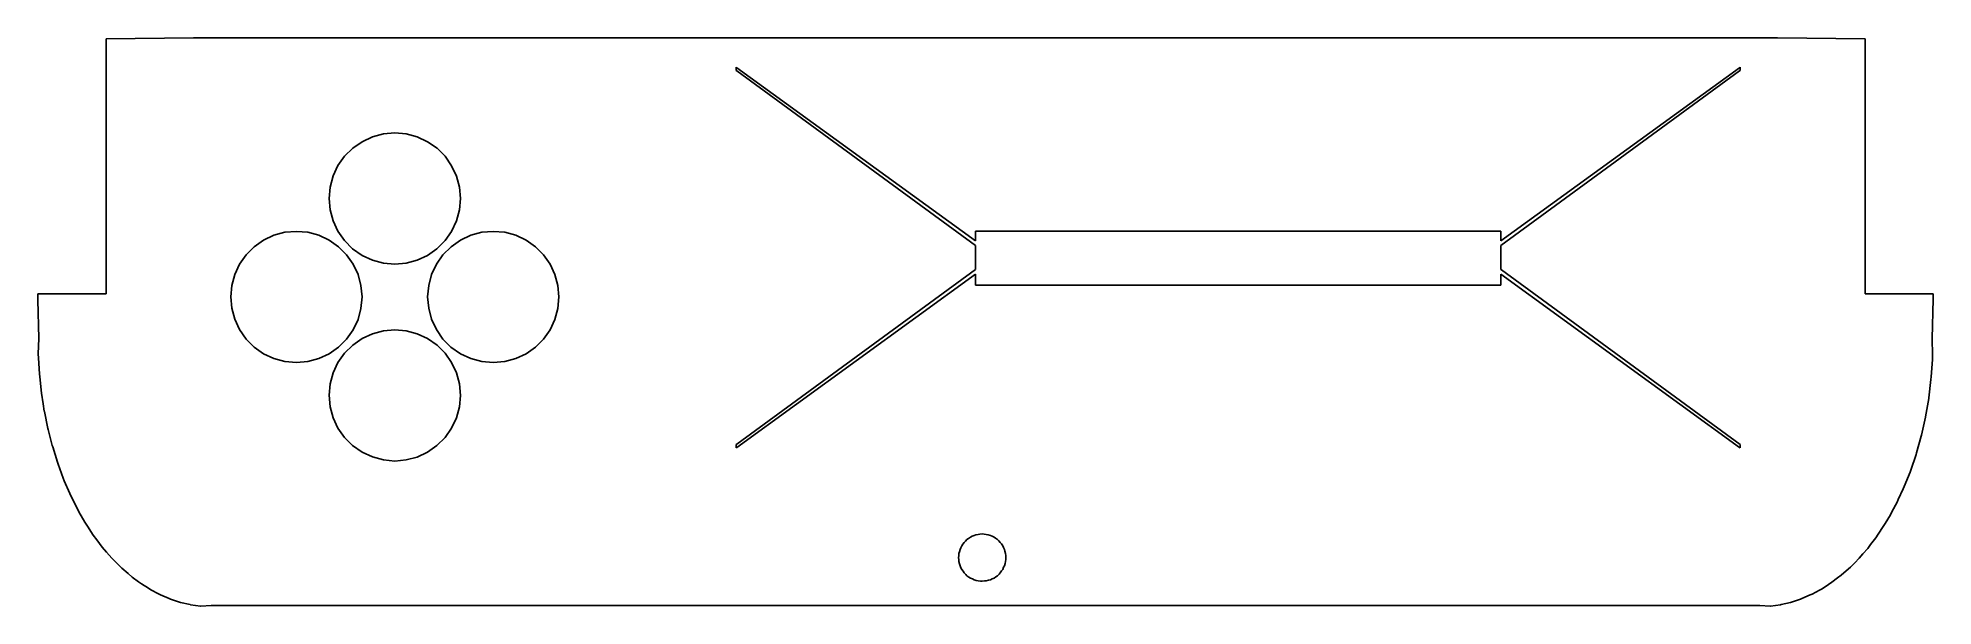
# Model space of a CAD drawing. Extents: x 238 to 382, y 30 to 74.
import ezdxf

# ---------------------------------------------------------------- set-up
doc = ezdxf.new("R2010")
doc.units = 0
doc.header["$MEASUREMENT"] = 0
doc.layers.add('Sketch77', color=7, linetype='Continuous')

msp = doc.modelspace()

# ---------------------------------------------------------------- linework, layer by layer
at = {"layer": 'Sketch77'}
for p, q in [((243.01, 73.56, 3.09), (249.67, 73.64, 3.09)), ((249.67, 73.64, 3.09), (250.45, 73.64, 3.09)), ((250.45, 73.64, 3.09), (250.74, 73.64, 3.09)), ((250.74, 73.64, 3.09), (257.89, 73.64, 3.09)), ((257.89, 73.64, 3.09), (258.19, 73.64, 3.09)), ((258.19, 73.64, 3.09), (265.34, 73.64, 3.09)), ((265.34, 73.64, 3.09), (265.63, 73.64, 3.09)), ((265.63, 73.64, 3.09), (272.78, 73.64, 3.09)), ((272.78, 73.64, 3.09), (273.08, 73.64, 3.09)), ((273.08, 73.64, 3.09), (280.23, 73.64, 3.09)), ((280.23, 73.64, 3.09), (280.52, 73.64, 3.09)), ((280.52, 73.64, 3.09), (287.67, 73.64, 3.09)), ((287.67, 73.64, 3.09), (287.97, 73.64, 3.09)), ((287.97, 73.64, 3.09), (295.12, 73.64, 3.09)), ((295.12, 73.64, 3.09), (295.41, 73.64, 3.09)), ((295.41, 73.64, 3.09), (302.56, 73.64, 3.09)), ((302.56, 73.64, 3.09), (302.86, 73.64, 3.09)), ((302.86, 73.64, 3.09), (310.01, 73.64, 3.09)), ((310.01, 73.64, 3.09), (310.3, 73.64, 3.09)), ((310.3, 73.64, 3.09), (317.45, 73.64, 3.09)), ((317.45, 73.64, 3.09), (317.74, 73.64, 3.09)), ((317.74, 73.64, 3.09), (324.89, 73.64, 3.09)), ((324.89, 73.64, 3.09), (325.19, 73.64, 3.09)), ((325.19, 73.64, 3.09), (332.34, 73.64, 3.09)), ((332.34, 73.64, 3.09), (332.63, 73.64, 3.09)), ((332.63, 73.64, 3.09), (339.78, 73.64, 3.09)), ((339.78, 73.64, 3.09), (340.08, 73.64, 3.09)), ((340.08, 73.64, 3.09), (347.23, 73.64, 3.09)), ((347.23, 73.64, 3.09), (347.52, 73.64, 3.09)), ((347.52, 73.64, 3.09), (354.67, 73.64, 3.09)), ((354.67, 73.64, 3.09), (354.97, 73.64, 3.09)), ((354.97, 73.64, 3.09), (362.12, 73.64, 3.09)), ((362.12, 73.64, 3.09), (362.41, 73.64, 3.09)), ((362.41, 73.64, 3.09), (369.56, 73.64, 3.09)), ((369.56, 73.64, 3.09), (370.34, 73.64, 3.09)), ((370.34, 73.64, 3.09), (377.01, 73.56, 3.09)), ((243.01, 73.51, 3.09), (243.01, 73.56, 3.09)), ((243.01, 73.49, 3.09), (243.01, 73.51, 3.09)), ((243.01, 73.47, 3.09), (243.01, 73.49, 3.09)), ((243.01, 54.42, 3.09), (243.01, 73.47, 3.09)), ((377.01, 73.56, 3.09), (377.01, 73.51, 3.09)), ((377.01, 73.51, 3.09), (377.01, 73.49, 3.09)), ((377.01, 73.49, 3.09), (377.01, 73.47, 3.09)), ((377.01, 73.47, 3.09), (377.01, 54.42, 3.09)), ((291, 71.15, 3.09), (291, 71.4, 3.09)), ((291, 71.4, 3.09), (291.05, 71.37, 3.09)), ((291.05, 71.12, 3.09), (291, 71.15, 3.09)), ((291.05, 71.37, 3.09), (309.25, 58.17, 3.09)), ((309.25, 57.82, 3.09), (291.05, 71.12, 3.09)), ((349.25, 58.17, 3.09), (367.45, 71.37, 3.09)), ((367.45, 71.12, 3.09), (349.25, 57.82, 3.09)), ((367.45, 71.37, 3.09), (367.5, 71.4, 3.09)), ((367.5, 71.15, 3.09), (367.45, 71.12, 3.09)), ((367.5, 71.4, 3.09), (367.5, 71.15, 3.09)), ((261.79, 65.23, 3.09), (261.17, 64.62, 3.09)), ((262.5, 65.73, 3.09), (261.79, 65.23, 3.09)), ((263.29, 66.1, 3.09), (262.5, 65.73, 3.09)), ((264.13, 66.33, 3.09), (263.29, 66.1, 3.09)), ((265, 66.4, 3.09), (264.13, 66.33, 3.09)), ((265.87, 66.33, 3.09), (265, 66.4, 3.09)), ((266.71, 66.1, 3.09), (265.87, 66.33, 3.09)), ((267.5, 65.73, 3.09), (266.71, 66.1, 3.09)), ((268.22, 65.23, 3.09), (267.5, 65.73, 3.09)), ((268.83, 64.62, 3.09), (268.22, 65.23, 3.09)), ((260.67, 63.91, 3.09), (260.3, 63.12, 3.09)), ((261.17, 64.62, 3.09), (260.67, 63.91, 3.09)), ((269.33, 63.9, 3.09), (268.83, 64.62, 3.09)), ((269.7, 63.11, 3.09), (269.33, 63.9, 3.09)), ((260.08, 62.27, 3.09), (260, 61.41, 3.09)), ((260.3, 63.12, 3.09), (260.08, 62.27, 3.09)), ((269.92, 62.27, 3.09), (269.7, 63.11, 3.09)), ((270, 61.4, 3.09), (269.92, 62.27, 3.09)), ((260, 61.41, 3.09), (260.08, 60.54, 3.09)), ((269.92, 60.53, 3.09), (270, 61.4, 3.09)), ((260.08, 60.54, 3.09), (260.3, 59.7, 3.09)), ((260.3, 59.7, 3.09), (260.67, 58.91, 3.09)), ((269.33, 58.9, 3.09), (269.7, 59.69, 3.09)), ((269.7, 59.69, 3.09), (269.92, 60.53, 3.09)), ((255, 58.23, 3.09), (254.29, 57.73, 3.09)), ((255.79, 58.6, 3.09), (255, 58.23, 3.09)), ((256.63, 58.83, 3.09), (255.79, 58.6, 3.09)), ((257.5, 58.9, 3.09), (256.63, 58.83, 3.09)), ((258.37, 58.83, 3.09), (257.5, 58.9, 3.09)), ((259.21, 58.6, 3.09), (258.37, 58.83, 3.09)), ((260, 58.23, 3.09), (259.21, 58.6, 3.09)), ((260.72, 57.73, 3.09), (260, 58.23, 3.09)), ((260.67, 58.91, 3.09), (261.17, 58.19, 3.09)), ((261.17, 58.19, 3.09), (261.78, 57.57, 3.09)), ((268.21, 57.57, 3.09), (268.83, 58.19, 3.09)), ((268.83, 58.19, 3.09), (269.33, 58.9, 3.09)), ((270, 58.23, 3.09), (269.29, 57.73, 3.09)), ((270.79, 58.6, 3.09), (270, 58.23, 3.09)), ((271.63, 58.83, 3.09), (270.79, 58.6, 3.09)), ((272.5, 58.9, 3.09), (271.63, 58.83, 3.09)), ((273.37, 58.83, 3.09), (272.5, 58.9, 3.09)), ((274.21, 58.6, 3.09), (273.37, 58.83, 3.09)), ((275, 58.23, 3.09), (274.21, 58.6, 3.09)), ((275.72, 57.73, 3.09), (275, 58.23, 3.09)), ((309.25, 58.91, 3.09), (309.25, 58.92, 3.09)), ((309.25, 58.92, 3.09), (349.03, 58.92, 3.09)), ((309.25, 58.17, 3.09), (309.25, 58.91, 3.09)), ((309.25, 55.99, 3.09), (309.25, 57.82, 3.09)), ((349.03, 58.92, 3.09), (349.25, 58.92, 3.09)), ((349.25, 58.92, 3.09), (349.25, 58.91, 3.09)), ((349.25, 58.91, 3.09), (349.25, 58.17, 3.09)), ((349.25, 57.82, 3.09), (349.25, 55.99, 3.09)), ((253.17, 56.41, 3.09), (252.8, 55.62, 3.09)), ((253.67, 57.12, 3.09), (253.17, 56.41, 3.09)), ((254.29, 57.73, 3.09), (253.67, 57.12, 3.09)), ((261.33, 57.12, 3.09), (260.72, 57.73, 3.09)), ((261.83, 56.4, 3.09), (261.33, 57.12, 3.09)), ((261.78, 57.57, 3.09), (262.5, 57.07, 3.09)), ((262.2, 55.61, 3.09), (261.83, 56.4, 3.09)), ((262.5, 57.07, 3.09), (263.29, 56.71, 3.09)), ((263.29, 56.71, 3.09), (264.13, 56.48, 3.09)), ((264.13, 56.48, 3.09), (265, 56.4, 3.09)), ((265, 56.4, 3.09), (265.87, 56.48, 3.09)), ((265.87, 56.48, 3.09), (266.71, 56.7, 3.09)), ((266.71, 56.7, 3.09), (267.5, 57.07, 3.09)), ((267.5, 57.07, 3.09), (268.21, 57.57, 3.09)), ((268.17, 56.41, 3.09), (267.8, 55.62, 3.09)), ((268.67, 57.12, 3.09), (268.17, 56.41, 3.09)), ((269.29, 57.73, 3.09), (268.67, 57.12, 3.09)), ((276.33, 57.12, 3.09), (275.72, 57.73, 3.09)), ((276.83, 56.4, 3.09), (276.33, 57.12, 3.09)), ((277.2, 55.61, 3.09), (276.83, 56.4, 3.09)), ((252.8, 55.62, 3.09), (252.58, 54.77, 3.09)), ((262.42, 54.77, 3.09), (262.2, 55.61, 3.09)), ((267.8, 55.62, 3.09), (267.58, 54.77, 3.09)), ((277.42, 54.77, 3.09), (277.2, 55.61, 3.09)), ((291.05, 42.69, 3.09), (309.25, 55.99, 3.09)), ((309.25, 55.63, 3.09), (291.05, 42.44, 3.09)), ((309.25, 54.8, 3.09), (309.25, 55.63, 3.09)), ((349.25, 55.99, 3.09), (349.3, 55.96, 3.09)), ((367.45, 42.44, 3.09), (349.25, 55.63, 3.09)), ((349.25, 55.63, 3.09), (349.25, 54.8, 3.09)), ((349.3, 55.96, 3.09), (367.5, 42.65, 3.09)), ((237.81, 54.13, 3.09), (237.88, 54.13, 3.09)), ((237.81, 53.69, 3.09), (237.81, 54.13, 3.09)), ((237.89, 50.73, 3.09), (237.81, 53.69, 3.09)), ((237.88, 54.13, 3.09), (237.92, 54.13, 3.09)), ((237.92, 54.13, 3.09), (238, 54.13, 3.09)), ((238, 54.13, 3.09), (238.05, 54.13, 3.09)), ((238.05, 54.13, 3.09), (243.01, 54.13, 3.09)), ((243.01, 54.21, 3.09), (243.01, 54.42, 3.09)), ((243.01, 54.13, 3.09), (243.01, 54.21, 3.09)), ((252.58, 54.77, 3.09), (252.5, 53.91, 3.09)), ((252.5, 53.91, 3.09), (252.58, 53.04, 3.09)), ((262.5, 53.9, 3.09), (262.42, 54.77, 3.09)), ((262.42, 53.03, 3.09), (262.5, 53.9, 3.09)), ((267.58, 54.77, 3.09), (267.5, 53.91, 3.09)), ((267.5, 53.91, 3.09), (267.58, 53.04, 3.09)), ((277.5, 53.9, 3.09), (277.42, 54.77, 3.09)), ((277.42, 53.03, 3.09), (277.5, 53.9, 3.09)), ((309.25, 54.79, 3.09), (309.25, 54.8, 3.09)), ((348.91, 54.79, 3.09), (309.25, 54.79, 3.09)), ((349.25, 54.79, 3.09), (348.91, 54.79, 3.09)), ((349.25, 54.8, 3.09), (349.25, 54.79, 3.09)), ((377.01, 54.42, 3.09), (377.01, 54.21, 3.09)), ((377.01, 54.21, 3.09), (377.01, 54.13, 3.09)), ((377.01, 54.13, 3.09), (381.99, 54.13, 3.09)), ((381.99, 54.13, 3.09), (382, 54.13, 3.09)), ((382, 54.13, 3.09), (382.08, 54.13, 3.09)), ((382.08, 54.13, 3.09), (382.12, 54.13, 3.09)), ((382.19, 53.73, 3.09), (382.11, 50.73, 3.09)), ((382.12, 54.13, 3.09), (382.19, 54.13, 3.09)), ((382.19, 54.13, 3.09), (382.19, 53.73, 3.09)), ((252.58, 53.04, 3.09), (252.8, 52.2, 3.09)), ((252.8, 52.2, 3.09), (253.17, 51.41, 3.09)), ((261.83, 51.4, 3.09), (262.2, 52.19, 3.09)), ((262.2, 52.19, 3.09), (262.42, 53.03, 3.09)), ((267.58, 53.04, 3.09), (267.8, 52.2, 3.09)), ((267.8, 52.2, 3.09), (268.17, 51.41, 3.09)), ((276.83, 51.4, 3.09), (277.2, 52.19, 3.09)), ((277.2, 52.19, 3.09), (277.42, 53.03, 3.09)), ((237.84, 49.57, 3.09), (237.89, 50.73, 3.09)), ((253.17, 51.41, 3.09), (253.67, 50.69, 3.09)), ((253.67, 50.69, 3.09), (254.28, 50.07, 3.09)), ((260.71, 50.07, 3.09), (261.33, 50.69, 3.09)), ((261.33, 50.69, 3.09), (261.83, 51.4, 3.09)), ((262.5, 50.73, 3.09), (261.79, 50.23, 3.09)), ((263.29, 51.1, 3.09), (262.5, 50.73, 3.09)), ((264.13, 51.33, 3.09), (263.29, 51.1, 3.09)), ((265, 51.4, 3.09), (264.13, 51.33, 3.09)), ((265.87, 51.33, 3.09), (265, 51.4, 3.09)), ((266.71, 51.1, 3.09), (265.87, 51.33, 3.09)), ((267.5, 50.73, 3.09), (266.71, 51.1, 3.09)), ((268.22, 50.23, 3.09), (267.5, 50.73, 3.09)), ((268.17, 51.41, 3.09), (268.67, 50.69, 3.09)), ((268.67, 50.69, 3.09), (269.28, 50.07, 3.09)), ((275.71, 50.07, 3.09), (276.33, 50.69, 3.09)), ((276.33, 50.69, 3.09), (276.83, 51.4, 3.09)), ((382.11, 50.73, 3.09), (382.15, 49.47, 3.09)), ((237.86, 49.23, 3.09), (237.84, 49.57, 3.09)), ((237.93, 48.03, 3.09), (237.86, 49.23, 3.09)), ((254.28, 50.07, 3.09), (255, 49.57, 3.09)), ((255, 49.57, 3.09), (255.79, 49.21, 3.09)), ((255.79, 49.21, 3.09), (256.63, 48.98, 3.09)), ((258.37, 48.98, 3.09), (259.21, 49.2, 3.09)), ((259.21, 49.2, 3.09), (260, 49.57, 3.09)), ((260, 49.57, 3.09), (260.71, 50.07, 3.09)), ((261.17, 49.62, 3.09), (260.67, 48.91, 3.09)), ((261.79, 50.23, 3.09), (261.17, 49.62, 3.09)), ((268.83, 49.62, 3.09), (268.22, 50.23, 3.09)), ((269.33, 48.9, 3.09), (268.83, 49.62, 3.09)), ((269.28, 50.07, 3.09), (270, 49.57, 3.09)), ((270, 49.57, 3.09), (270.79, 49.21, 3.09)), ((270.79, 49.21, 3.09), (271.63, 48.98, 3.09)), ((273.37, 48.98, 3.09), (274.21, 49.2, 3.09)), ((274.21, 49.2, 3.09), (275, 49.57, 3.09)), ((275, 49.57, 3.09), (275.71, 50.07, 3.09)), ((382.14, 49.13, 3.09), (382.05, 47.81, 3.09)), ((382.15, 49.47, 3.09), (382.14, 49.13, 3.09)), ((237.95, 47.81, 3.09), (237.93, 48.03, 3.09)), ((238.08, 46.57, 3.09), (237.95, 47.81, 3.09)), ((256.63, 48.98, 3.09), (257.5, 48.9, 3.09)), ((257.5, 48.9, 3.09), (258.37, 48.98, 3.09)), ((260.3, 48.12, 3.09), (260.08, 47.27, 3.09)), ((260.67, 48.91, 3.09), (260.3, 48.12, 3.09)), ((269.7, 48.11, 3.09), (269.33, 48.9, 3.09)), ((269.92, 47.27, 3.09), (269.7, 48.11, 3.09)), ((271.63, 48.98, 3.09), (272.5, 48.9, 3.09)), ((272.5, 48.9, 3.09), (273.37, 48.98, 3.09)), ((382.05, 47.81, 3.09), (382.03, 47.6, 3.09)), ((238.21, 45.75, 3.09), (238.08, 46.57, 3.09)), ((260.08, 47.27, 3.09), (260, 46.41, 3.09)), ((260, 46.41, 3.09), (260.08, 45.54, 3.09)), ((270, 46.4, 3.09), (269.92, 47.27, 3.09)), ((269.92, 45.53, 3.09), (270, 46.4, 3.09)), ((381.87, 46.22, 3.09), (381.86, 46.16, 3.09)), ((382.03, 47.6, 3.09), (381.87, 46.22, 3.09)), ((238.29, 45.2, 3.09), (238.21, 45.75, 3.09)), ((238.3, 45.18, 3.09), (238.29, 45.2, 3.09)), ((238.57, 43.87, 3.09), (238.3, 45.18, 3.09)), ((260.08, 45.54, 3.09), (260.3, 44.7, 3.09)), ((269.7, 44.69, 3.09), (269.92, 45.53, 3.09)), ((381.77, 45.61, 3.09), (381.62, 44.76, 3.09)), ((381.86, 46.16, 3.09), (381.77, 45.61, 3.09)), ((238.58, 43.81, 3.09), (238.57, 43.87, 3.09)), ((238.9, 42.57, 3.09), (238.58, 43.81, 3.09)), ((260.3, 44.7, 3.09), (260.67, 43.91, 3.09)), ((260.67, 43.91, 3.09), (261.17, 43.19, 3.09)), ((268.83, 43.19, 3.09), (269.33, 43.9, 3.09)), ((269.33, 43.9, 3.09), (269.7, 44.69, 3.09)), ((381.31, 43.36, 3.09), (381.29, 43.3, 3.09)), ((381.62, 44.73, 3.09), (381.31, 43.36, 3.09)), ((381.62, 44.76, 3.09), (381.62, 44.73, 3.09)), ((238.94, 42.47, 3.09), (238.9, 42.57, 3.09)), ((239.3, 41.3, 3.09), (238.94, 42.47, 3.09)), ((261.17, 43.19, 3.09), (261.78, 42.57, 3.09)), ((261.78, 42.57, 3.09), (262.5, 42.07, 3.09)), ((262.5, 42.07, 3.09), (263.29, 41.71, 3.09)), ((266.71, 41.7, 3.09), (267.5, 42.07, 3.09)), ((267.5, 42.07, 3.09), (268.21, 42.57, 3.09)), ((268.21, 42.57, 3.09), (268.83, 43.19, 3.09)), ((291, 42.65, 3.09), (291.05, 42.69, 3.09)), ((291, 42.4, 3.09), (291, 42.65, 3.09)), ((291.05, 42.44, 3.09), (291, 42.4, 3.09)), ((367.5, 42.4, 3.09), (367.45, 42.44, 3.09)), ((367.5, 42.65, 3.09), (367.5, 42.4, 3.09)), ((380.9, 41.9, 3.09), (380.49, 40.71, 3.09)), ((380.93, 42.01, 3.09), (380.9, 41.9, 3.09)), ((381.29, 43.3, 3.09), (380.93, 42.01, 3.09)), ((239.35, 41.16, 3.09), (239.3, 41.3, 3.09)), ((239.74, 40.09, 3.09), (239.35, 41.16, 3.09)), ((263.29, 41.71, 3.09), (264.13, 41.48, 3.09)), ((264.13, 41.48, 3.09), (265, 41.4, 3.09)), ((265, 41.4, 3.09), (265.87, 41.48, 3.09)), ((265.87, 41.48, 3.09), (266.71, 41.7, 3.09)), ((380.44, 40.56, 3.09), (379.99, 39.46, 3.09)), ((380.49, 40.71, 3.09), (380.44, 40.56, 3.09)), ((239.82, 39.9, 3.09), (239.74, 40.09, 3.09)), ((240.24, 38.92, 3.09), (239.82, 39.9, 3.09)), ((379.92, 39.27, 3.09), (379.53, 38.46, 3.09)), ((379.99, 39.46, 3.09), (379.92, 39.27, 3.09)), ((240.35, 38.69, 3.09), (240.24, 38.92, 3.09)), ((240.79, 37.81, 3.09), (240.35, 38.69, 3.09)), ((240.94, 37.53, 3.09), (240.79, 37.81, 3.09)), ((379.45, 38.27, 3.09), (379.05, 37.53, 3.09)), ((379.53, 38.46, 3.09), (379.45, 38.27, 3.09)), ((241.39, 36.75, 3.09), (240.94, 37.53, 3.09)), ((241.59, 36.43, 3.09), (241.39, 36.75, 3.09)), ((242.03, 35.76, 3.09), (241.59, 36.43, 3.09)), ((378.39, 36.4, 3.09), (378, 35.82, 3.09)), ((378.54, 36.65, 3.09), (378.39, 36.4, 3.09)), ((378.94, 37.31, 3.09), (378.54, 36.65, 3.09)), ((379.05, 37.53, 3.09), (378.94, 37.31, 3.09)), ((242.29, 35.4, 3.09), (242.03, 35.76, 3.09)), ((242.71, 34.84, 3.09), (242.29, 35.4, 3.09)), ((243.04, 34.46, 3.09), (242.71, 34.84, 3.09)), ((308.01, 34.49, 3.09), (308.06, 34.66, 3.09)), ((308.06, 34.66, 3.09), (308.12, 34.79, 3.09)), ((308.12, 34.79, 3.09), (308.19, 34.94, 3.09)), ((308.19, 34.94, 3.09), (308.27, 35.06, 3.09)), ((308.27, 35.06, 3.09), (308.37, 35.2, 3.09)), ((308.37, 35.2, 3.09), (308.47, 35.3, 3.09)), ((308.47, 35.3, 3.09), (308.59, 35.42, 3.09)), ((308.59, 35.42, 3.09), (308.71, 35.5, 3.09)), ((308.71, 35.5, 3.09), (308.85, 35.6, 3.09)), ((308.85, 35.6, 3.09), (308.98, 35.66, 3.09)), ((308.98, 35.66, 3.09), (309.13, 35.73, 3.09)), ((309.13, 35.73, 3.09), (309.27, 35.77, 3.09)), ((309.27, 35.77, 3.09), (309.44, 35.81, 3.09)), ((309.44, 35.81, 3.09), (309.58, 35.83, 3.09)), ((309.58, 35.83, 3.09), (309.75, 35.84, 3.09)), ((309.75, 35.84, 3.09), (309.89, 35.83, 3.09)), ((309.89, 35.83, 3.09), (310.06, 35.81, 3.09)), ((310.06, 35.81, 3.09), (310.2, 35.78, 3.09)), ((310.2, 35.78, 3.09), (310.37, 35.73, 3.09)), ((310.37, 35.73, 3.09), (310.5, 35.67, 3.09)), ((310.5, 35.67, 3.09), (310.65, 35.6, 3.09)), ((310.65, 35.6, 3.09), (310.77, 35.52, 3.09)), ((310.77, 35.52, 3.09), (310.91, 35.42, 3.09)), ((310.91, 35.42, 3.09), (311.01, 35.32, 3.09)), ((311.01, 35.32, 3.09), (311.13, 35.2, 3.09)), ((311.13, 35.2, 3.09), (311.21, 35.08, 3.09)), ((311.21, 35.08, 3.09), (311.31, 34.94, 3.09)), ((311.31, 34.94, 3.09), (311.37, 34.81, 3.09)), ((311.37, 34.81, 3.09), (311.44, 34.66, 3.09)), ((311.44, 34.66, 3.09), (311.48, 34.52, 3.09)), ((377.21, 34.74, 3.09), (376.83, 34.32, 3.09)), ((377.43, 35.04, 3.09), (377.21, 34.74, 3.09)), ((377.82, 35.54, 3.09), (377.43, 35.04, 3.09)), ((378, 35.82, 3.09), (377.82, 35.54, 3.09)), ((243.44, 34, 3.09), (243.04, 34.46, 3.09)), ((243.84, 33.59, 3.09), (243.44, 34, 3.09)), ((244.2, 33.24, 3.09), (243.84, 33.59, 3.09)), ((244.68, 32.82, 3.09), (244.2, 33.24, 3.09)), ((307.95, 34.04, 3.09), (307.96, 34.18, 3.09)), ((307.96, 33.87, 3.09), (307.95, 34.04, 3.09)), ((307.96, 34.18, 3.09), (307.98, 34.35, 3.09)), ((307.98, 33.73, 3.09), (307.96, 33.87, 3.09)), ((307.98, 34.35, 3.09), (308.01, 34.49, 3.09)), ((308.02, 33.56, 3.09), (307.98, 33.73, 3.09)), ((308.06, 33.42, 3.09), (308.02, 33.56, 3.09)), ((308.13, 33.27, 3.09), (308.06, 33.42, 3.09)), ((308.19, 33.14, 3.09), (308.13, 33.27, 3.09)), ((311.38, 33.3, 3.09), (311.31, 33.14, 3.09)), ((311.44, 33.42, 3.09), (311.38, 33.3, 3.09)), ((311.49, 33.59, 3.09), (311.44, 33.42, 3.09)), ((311.48, 34.52, 3.09), (311.52, 34.35, 3.09)), ((311.52, 33.73, 3.09), (311.49, 33.59, 3.09)), ((311.52, 34.35, 3.09), (311.54, 34.21, 3.09)), ((311.54, 33.9, 3.09), (311.52, 33.73, 3.09)), ((311.54, 34.21, 3.09), (311.55, 34.04, 3.09)), ((311.55, 34.04, 3.09), (311.54, 33.9, 3.09)), ((375.89, 33.32, 3.09), (375.57, 33.04, 3.09)), ((376.22, 33.65, 3.09), (375.89, 33.32, 3.09)), ((376.56, 34, 3.09), (376.22, 33.65, 3.09)), ((376.83, 34.32, 3.09), (376.56, 34, 3.09)), ((244.99, 32.55, 3.09), (244.68, 32.82, 3.09)), ((245.47, 32.2, 3.09), (244.99, 32.55, 3.09)), ((245.69, 32.04, 3.09), (245.47, 32.2, 3.09)), ((246.23, 31.7, 3.09), (245.69, 32.04, 3.09)), ((308.29, 33, 3.09), (308.19, 33.14, 3.09)), ((308.37, 32.88, 3.09), (308.29, 33, 3.09)), ((308.49, 32.76, 3.09), (308.37, 32.88, 3.09)), ((308.59, 32.66, 3.09), (308.49, 32.76, 3.09)), ((308.73, 32.56, 3.09), (308.59, 32.66, 3.09)), ((308.85, 32.48, 3.09), (308.73, 32.56, 3.09)), ((309, 32.41, 3.09), (308.85, 32.48, 3.09)), ((309.13, 32.35, 3.09), (309, 32.41, 3.09)), ((309.3, 32.3, 3.09), (309.13, 32.35, 3.09)), ((309.44, 32.27, 3.09), (309.3, 32.3, 3.09)), ((309.61, 32.25, 3.09), (309.44, 32.27, 3.09)), ((309.75, 32.24, 3.09), (309.61, 32.25, 3.09)), ((309.92, 32.26, 3.09), (309.75, 32.24, 3.09)), ((310.06, 32.27, 3.09), (309.92, 32.26, 3.09)), ((310.23, 32.31, 3.09), (310.06, 32.27, 3.09)), ((310.37, 32.35, 3.09), (310.23, 32.31, 3.09)), ((310.52, 32.42, 3.09), (310.37, 32.35, 3.09)), ((310.65, 32.48, 3.09), (310.52, 32.42, 3.09)), ((310.79, 32.58, 3.09), (310.65, 32.48, 3.09)), ((310.91, 32.66, 3.09), (310.79, 32.58, 3.09)), ((311.03, 32.78, 3.09), (310.91, 32.66, 3.09)), ((311.13, 32.88, 3.09), (311.03, 32.78, 3.09)), ((311.23, 33.02, 3.09), (311.13, 32.88, 3.09)), ((311.31, 33.14, 3.09), (311.23, 33.02, 3.09)), ((374.23, 32, 3.09), (373.74, 31.67, 3.09)), ((374.48, 32.16, 3.09), (374.23, 32, 3.09)), ((374.91, 32.49, 3.09), (374.48, 32.16, 3.09)), ((375.2, 32.71, 3.09), (374.91, 32.49, 3.09)), ((375.57, 33.04, 3.09), (375.2, 32.71, 3.09)), ((246.41, 31.59, 3.09), (246.23, 31.7, 3.09)), ((247, 31.28, 3.09), (246.41, 31.59, 3.09)), ((247.14, 31.2, 3.09), (247, 31.28, 3.09)), ((247.8, 30.92, 3.09), (247.14, 31.2, 3.09)), ((247.9, 30.88, 3.09), (247.8, 30.92, 3.09)), ((248.6, 30.65, 3.09), (247.9, 30.88, 3.09)), ((248.67, 30.63, 3.09), (248.6, 30.65, 3.09)), ((249.4, 30.46, 3.09), (248.67, 30.63, 3.09)), ((249.44, 30.45, 3.09), (249.4, 30.46, 3.09)), ((250.2, 30.35, 3.09), (249.44, 30.45, 3.09)), ((250.22, 30.34, 3.09), (250.2, 30.35, 3.09)), ((250.23, 30.34, 3.09), (250.22, 30.34, 3.09)), ((251, 30.39, 3.09), (250.23, 30.34, 3.09)), ((253.43, 30.39, 3.09), (251, 30.39, 3.09)), ((255.85, 30.39, 3.09), (253.43, 30.39, 3.09)), ((258.28, 30.39, 3.09), (255.85, 30.39, 3.09)), ((260.71, 30.39, 3.09), (258.28, 30.39, 3.09)), ((263.14, 30.39, 3.09), (260.71, 30.39, 3.09)), ((265.56, 30.39, 3.09), (263.14, 30.39, 3.09)), ((267.99, 30.39, 3.09), (265.56, 30.39, 3.09)), ((270.42, 30.39, 3.09), (267.99, 30.39, 3.09)), ((349.58, 30.39, 3.09), (270.42, 30.39, 3.09)), ((352.01, 30.39, 3.09), (349.58, 30.39, 3.09)), ((354.44, 30.39, 3.09), (352.01, 30.39, 3.09)), ((356.86, 30.39, 3.09), (354.44, 30.39, 3.09)), ((359.29, 30.39, 3.09), (356.86, 30.39, 3.09)), ((361.72, 30.39, 3.09), (359.29, 30.39, 3.09)), ((364.15, 30.39, 3.09), (361.72, 30.39, 3.09)), ((366.57, 30.39, 3.09), (364.15, 30.39, 3.09)), ((369, 30.39, 3.09), (366.57, 30.39, 3.09)), ((369.79, 30.35, 3.09), (369, 30.39, 3.09)), ((369.81, 30.35, 3.09), (369.79, 30.35, 3.09)), ((370.56, 30.45, 3.09), (369.81, 30.35, 3.09)), ((370.61, 30.46, 3.09), (370.56, 30.45, 3.09)), ((371.33, 30.63, 3.09), (370.61, 30.46, 3.09)), ((371.41, 30.65, 3.09), (371.33, 30.63, 3.09)), ((372.08, 30.88, 3.09), (371.41, 30.65, 3.09)), ((372.2, 30.92, 3.09), (372.08, 30.88, 3.09)), ((372.82, 31.19, 3.09), (372.2, 30.92, 3.09)), ((372.98, 31.26, 3.09), (372.82, 31.19, 3.09)), ((373.53, 31.56, 3.09), (372.98, 31.26, 3.09)), ((373.74, 31.67, 3.09), (373.53, 31.56, 3.09))]:
    msp.add_line(p, q, dxfattribs=at)

doc.saveas('drawing.dxf')
